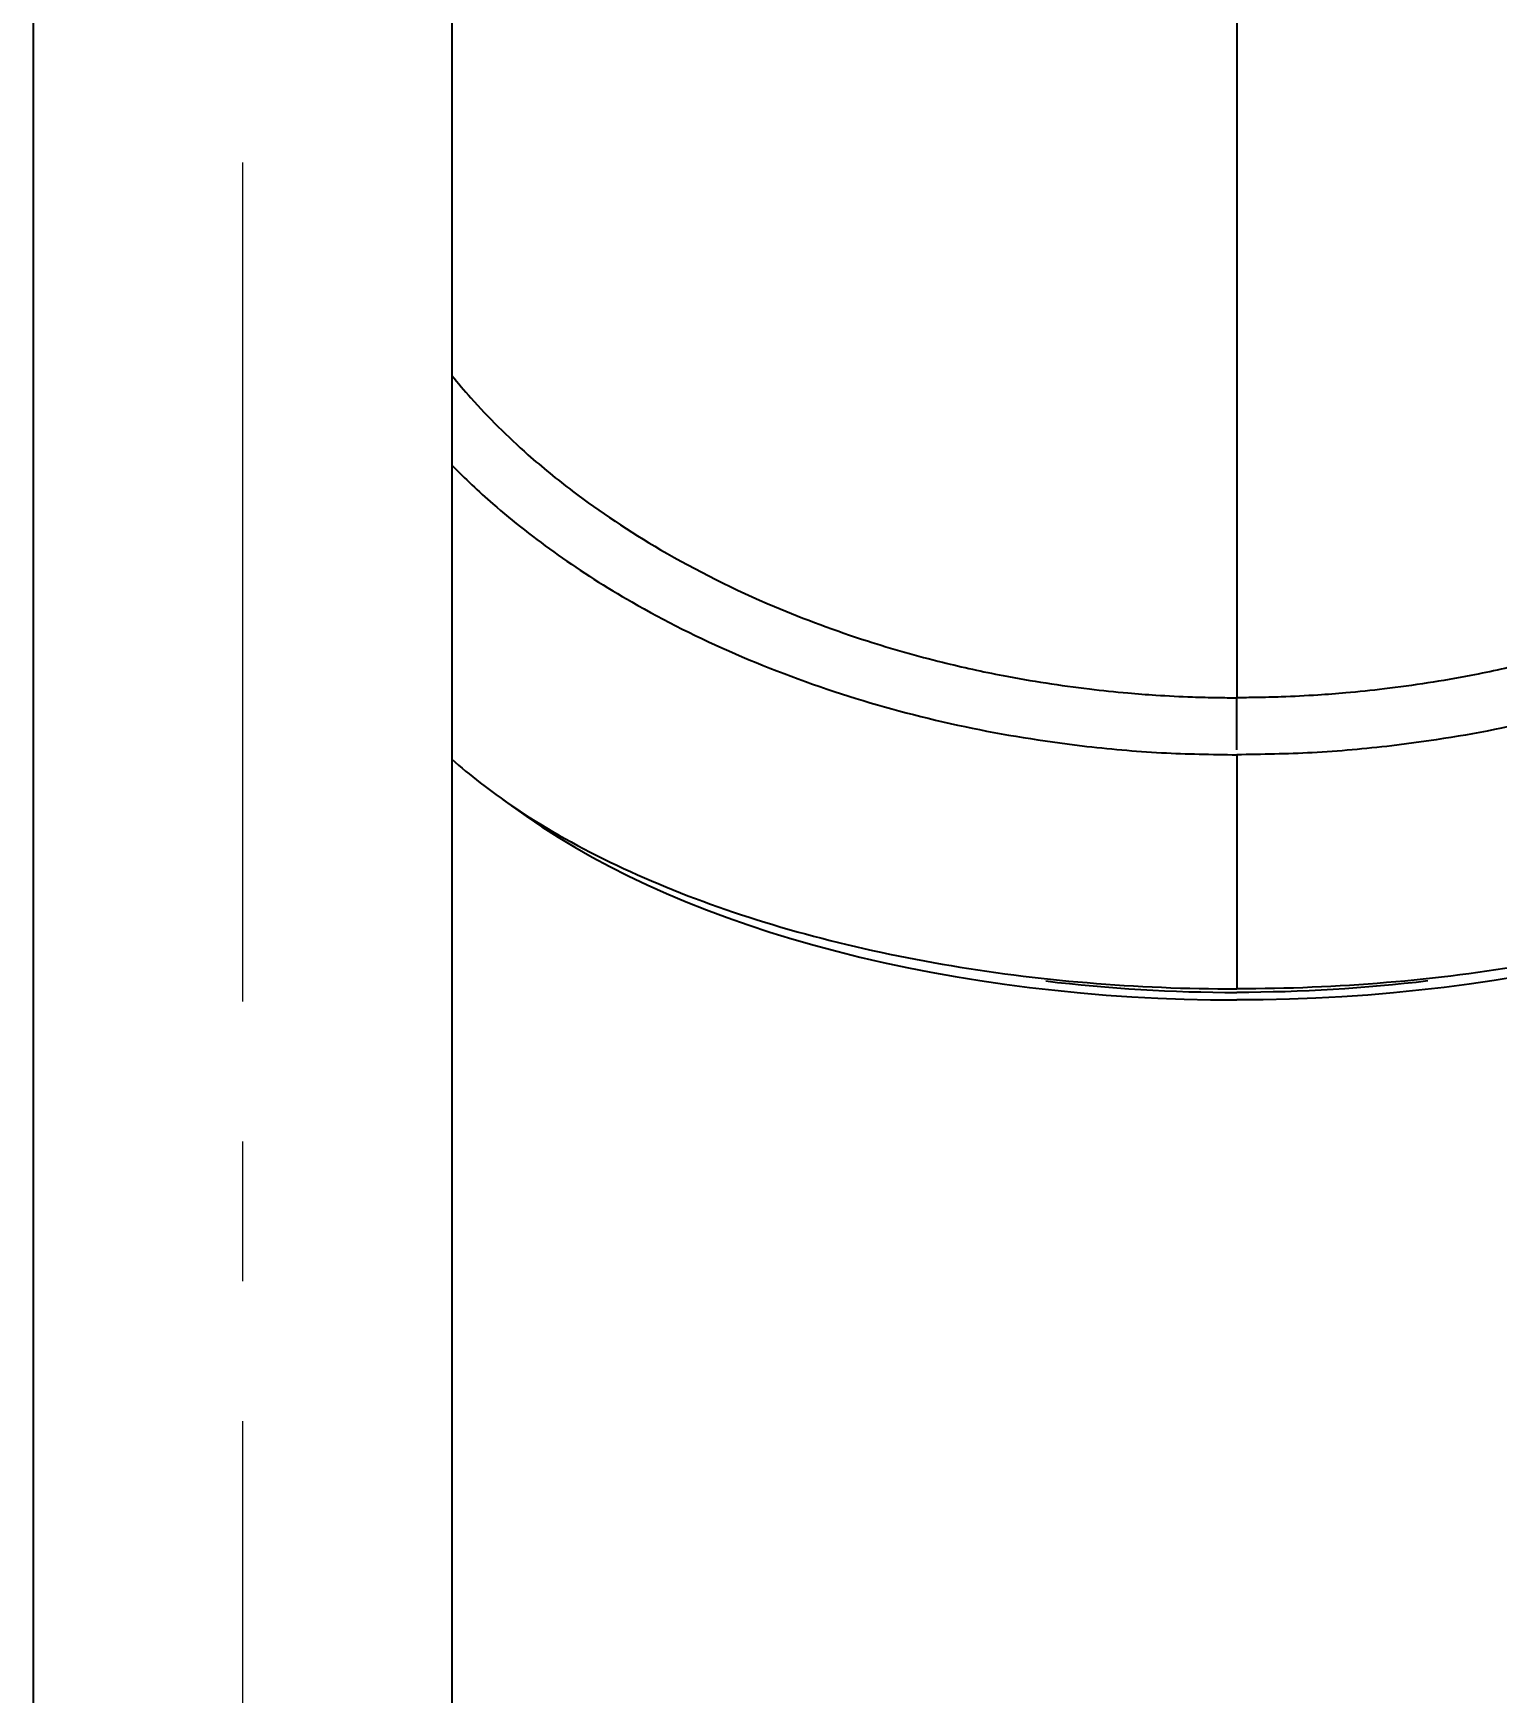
# Model space of a CAD drawing. Extents: x 0 to 3160, y 0 to 2315.
# Drawn here: x 1122.8 to 1189.2, y 1845.2 to 1920.5 of the extents above; entities that cross this region are included whole.
import ezdxf

# ---------------------------------------------------------------- set-up
doc = ezdxf.new("R2010")
doc.units = 0
doc.header["$LTSCALE"] = 4
doc.header["$MEASUREMENT"] = 0
doc.header["$PDMODE"] = 3
doc.header["$PDSIZE"] = -10
doc.linetypes.add('CENTER2', pattern=[28.575, 19.05, -3.175, 3.175, -3.175])
doc.layers.get('0').update_dxf_attribs({"linetype": 'CONTINUOUS'})
doc.layers.get('DEFPOINTS').update_dxf_attribs({"linetype": 'CONTINUOUS'})
doc.layers.add('1', color=7, linetype='CONTINUOUS', true_color=0xffffff)
doc.layers.add('Cneter', color=1, linetype='CENTER2', lineweight=13)
doc.layers.add('DEF_LAYER_ASSEM_MEMBER', color=7, linetype='CONTINUOUS')
doc.styles.add('Daelim Dimension', font='')
doc.styles.get('Daelim Dimension').set_extended_font_data('나눔고딕')
doc.dimstyles.new('DEFAULT', dxfattribs={"dimscale": 2, "dimtxt": 2, "dimasz": 2, "dimexe": 0, "dimexo": 2, "dimgap": 1, "dimtad": 1, "dimdec": 1, "dimzin": 9, "dimdsep": 46, "dimtxsty": 'Daelim Dimension', "dimcen": 0.5, "dimclrd": 252, "dimclre": 252, "dimclrt": 3, "dimadec": 1, "dimazin": 0, "dimtfac": 1, "dimtdec": 1, "dimtix": 1, "dimtmove": 0, "dimatfit": 3, "dimfxl": 1, "dimtolj": 1, "dimtzin": 1, "dimlwd": 9, "dimlwe": 9, "dimarcsym": 0})

# ---------------------------------------------------------------- blocks, each defined once
blk = doc.blocks.new('*D9')
at = {"color": 5, "lineweight": 9, "ltscale": 0.5, "transparency": 16777216}
for p, q in [((1427.963, 2064.604), (1513.148, 2064.604)), ((1511.148, 2056.604), (1511.148, 1458.319)), ((1136.304, 1450.319), (1513.148, 1450.319))]:
    blk.add_line(p, q, dxfattribs=at)
at = {"color": 5, "ltscale": 0.5, "transparency": 16777216}
for points in [[(1509.815, 2056.604), (1512.482, 2056.604), (1511.148, 2064.604)], [(1509.815, 1458.319), (1512.482, 1458.319), (1511.148, 1450.319)]]:
    blk.add_solid(points, dxfattribs=at)
at = {"layer": 'DEFPOINTS', "color": 0, "ltscale": 0.5, "transparency": 16777216}
for p in [(1423.963, 2064.604), (1132.304, 1450.319), (1511.148, 1450.319)]:
    blk.add_point(p, dxfattribs=at)
at = {"color": 7, "ltscale": 0.5, "transparency": 16777216, "insert": (1498.262, 1757.462), "char_height": 20, "attachment_point": 5, "rotation": 90, "style": 'Daelim Dimension'}
blk.add_mtext('\\A1;614', dxfattribs=at)

msp = doc.modelspace()

# ---------------------------------------------------------------- linework, layer by layer
at = {"layer": '1', "color": 7, "linetype": 'Continuous'}
for p, q in [((1177.434, 1887.752), (1177.434, 1877.124)), ((1144.136, 1885.71), (1145.183, 1884.97))]:
    msp.add_line(p, q, dxfattribs=at)
for centre, major_axis, ratio, start_param, end_param in [((1177.435, 1888.899), (0, 2), 0.000003, 4.234671, 5.519738), ((1177.434, 1896.372), (39.5, 0), 0.5, 3.75705, 4.712389), ((1177.434, 1895.317), (36.704, 0), 0.5, 4.474021, 4.712389)]:
    msp.add_ellipse(centre, major_axis=major_axis, ratio=ratio, start_param=start_param, end_param=end_param, dxfattribs=at)
at = {"layer": '1', "color": 7, "linetype": 'Continuous', "extrusion": (0, 0, -1)}
for centre, major_axis, start_param in [((1177.434, 1896.372), (-39.5, 0), 3.75705), ((1177.434, 1895.317), (-36.704, 0), 4.474021)]:
    msp.add_ellipse(centre, major_axis=major_axis, ratio=0.5, start_param=start_param, end_param=4.712389, dxfattribs=at)
at = {"layer": '1', "color": 7, "linetype": 'Continuous'}
for points, knots in [([(1177.434, 1940.786), (1177.434, 1940.575), (1177.434, 1940.151), (1177.434, 1939.509), (1177.434, 1938.861), (1177.434, 1938.317), (1177.434, 1937.879), (1177.434, 1937.548), (1177.434, 1937.217), (1177.434, 1936.773), (1177.434, 1936.214), (1177.434, 1935.538), (1177.434, 1934.856), (1177.434, 1933.94), (1177.434, 1932.781), (1177.434, 1931.367), (1177.434, 1929.452), (1177.434, 1927.004), (1177.434, 1923.979), (1177.434, 1920.867), (1177.434, 1917.671), (1177.434, 1914.389), (1177.434, 1909.904), (1177.434, 1904.093), (1177.434, 1898.017), (1177.434, 1893.389), (1177.434, 1891.232), (1177.434, 1890.344)], [0, 0, 0, 0, 0.015932, 0.031864, 0.047796, 0.063728, 0.071694, 0.07966, 0.087626, 0.095592, 0.111524, 0.127456, 0.143387, 0.159319, 0.191183, 0.223047, 0.254911, 0.318639, 0.382367, 0.446094, 0.509822, 0.57355, 0.637278, 0.764733, 0.892189, 0.955916, 1, 1, 1, 1]), ([(1196.398, 1935.251), (1196.972, 1935.085), (1198.125, 1934.751), (1200.906, 1933.837), (1204.2, 1932.526), (1208.428, 1930.31), (1211.926, 1927.768), (1215.026, 1924.371), (1216.527, 1921.538), (1217.207, 1919.146), (1217.453, 1917.655), (1217.534, 1916.055), (1217.375, 1913.838), (1216.684, 1911.02), (1215.295, 1908.13), (1213.729, 1905.778), (1211.998, 1903.658), (1209.962, 1901.625), (1207.116, 1899.296), (1203.498, 1896.884), (1198.952, 1894.612), (1194.569, 1892.986), (1191.061, 1891.99), (1187.696, 1891.25), (1184.872, 1890.81), (1182.545, 1890.569), (1180.984, 1890.449), (1179.626, 1890.381), (1178.398, 1890.348), (1177.726, 1890.345), (1177.434, 1890.344)], [0, 0, 0, 0, 0.018509, 0.037166, 0.093144, 0.1361, 0.207749, 0.261604, 0.335035, 0.35766, 0.382499, 0.408857, 0.435565, 0.489038, 0.542593, 0.573572, 0.603868, 0.648767, 0.679339, 0.732551, 0.793069, 0.838051, 0.87259, 0.89956, 0.937133, 0.953655, 0.965543, 0.981153, 0.991832, 1, 1, 1, 1]), ([(1218.644, 1919.111), (1218.933, 1918.31), (1220.062, 1913.971), (1218.74, 1908.239), (1214.616, 1902.445), (1210.898, 1898.63), (1204.575, 1894.147), (1197.002, 1890.839), (1189.873, 1888.963), (1185.075, 1888.183), (1180.928, 1887.809), (1178.574, 1887.771), (1177.434, 1887.752)], [0, 0, 0, 0, 0.058776, 0.312205, 0.380066, 0.471373, 0.59709, 0.755583, 0.831587, 0.905068, 0.954065, 1, 1, 1, 1]), ([(1141.804, 1904.979), (1142.08, 1904.636), (1143.123, 1903.405), (1144.907, 1901.625), (1147.753, 1899.296), (1151.37, 1896.884), (1155.916, 1894.612), (1160.3, 1892.986), (1163.807, 1891.99), (1167.172, 1891.25), (1169.997, 1890.81), (1172.324, 1890.569), (1173.884, 1890.449), (1175.242, 1890.381), (1176.471, 1890.348), (1177.143, 1890.345), (1177.434, 1890.344)], [0.5867233, 0.5867233, 0.5867233, 0.5867233, 0.6038677, 0.6487673, 0.6793391, 0.7325515, 0.7930693, 0.8380507, 0.8725902, 0.8995595, 0.9371331, 0.9536553, 0.9655426, 0.9811534, 0.991832, 1, 1, 1, 1]), ([(1141.804, 1900.903), (1142.389, 1900.306), (1144.753, 1898.075), (1150.293, 1894.147), (1157.867, 1890.839), (1164.996, 1888.963), (1169.794, 1888.183), (1173.94, 1887.809), (1176.295, 1887.771), (1177.434, 1887.752)], [0.4265333, 0.4265333, 0.4265333, 0.4265333, 0.4713734, 0.5970902, 0.7555827, 0.831587, 0.9050677, 0.9540651, 1, 1, 1, 1]), ([(1218.242, 1896.787), (1218.144, 1895.412), (1217.766, 1894.046), (1216.032, 1890.483), (1214.245, 1888.399), (1209.318, 1884.571), (1206.262, 1882.892), (1199.106, 1880.081), (1195.113, 1878.992), (1186.512, 1877.504), (1182.01, 1877.124), (1177.434, 1877.124)], [0, 0, 0, 0, 0.132259, 0.132259, 0.349195, 0.349195, 0.56613, 0.56613, 0.783065, 0.783065, 1, 1, 1, 1]), ([(1141.804, 1887.552), (1142.209, 1887.191), (1142.637, 1886.835), (1145.55, 1884.571), (1148.606, 1882.892), (1155.763, 1880.081), (1159.756, 1878.992), (1168.356, 1877.504), (1172.858, 1877.124), (1177.434, 1877.124)], [0.3095391, 0.3095391, 0.3095391, 0.3095391, 0.3491946, 0.3491946, 0.5661297, 0.5661297, 0.7830649, 0.7830649, 1, 1, 1, 1])]:
    msp.add_open_spline(points, degree=3, knots=knots, dxfattribs=at)
at = {"layer": 'Cneter', "lineweight": 5, "ltscale": 0.5}
msp.add_line((1132.304, 2086.097), (1132.304, 1441.08), dxfattribs=at)
at = {"layer": 'DEF_LAYER_ASSEM_MEMBER', "color": 7, "linetype": 'Continuous'}
for p, q in [((1122.804, 1959.904), (1122.804, 1554.369)), ((1141.804, 1959.904), (1141.804, 1554.369)), ((1141.809, 1855.267), (1141.808, 1855.267))]:
    msp.add_line(p, q, dxfattribs=at)

# ---------------------------------------------------------------- dimensions: what is measured, and where the dimension line sits
at = {"color": 5, "ltscale": 0.5}
dim = msp.add_linear_dim(base=(1511.148, 1450.319), p1=(1423.963, 2064.604), p2=(1132.304, 1450.319), angle=90, dimstyle='DEFAULT', override={"dimtxt": 10, "dimasz": 4, "dimexe": 1, "dimdec": 0, "dimclrd": 5, "dimclre": 5, "dimclrt": 7}, dxfattribs=at)
dim.commit()
dim.dimension.update_dxf_attribs({"geometry": '*D9', "text_midpoint": (1498.262, 1757.462)})

doc.saveas('drawing.dxf')
